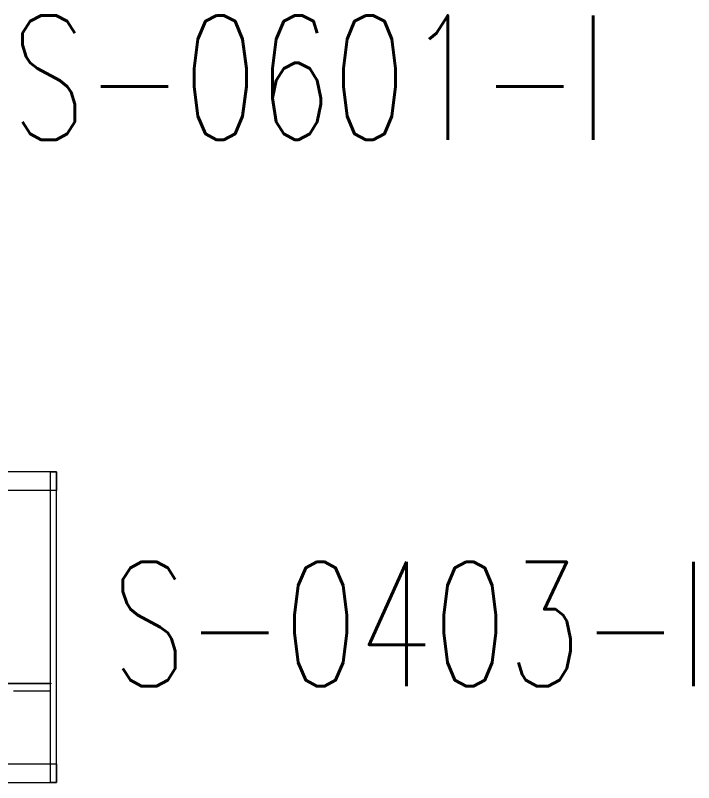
# Model space of a CAD drawing. Header units: inches. Extents: x -430764 to 256483, y 7374 to 217374.
# Drawn here: x -231926 to -226470, y 124028 to 130198 of the extents above; entities that cross this region are included whole.
import ezdxf
from ezdxf.enums import TextEntityAlignment as Align

# ---------------------------------------------------------------- set-up
doc = ezdxf.new("R2010")
doc.units = ezdxf.units.IN
doc.header["$MEASUREMENT"] = 0
doc.layers.add('CABLETRAYLAYOUT-EMBED 2_DWG$0$DwgTemplate', color=7, linetype='Continuous', lineweight=9)
doc.layers.add('Labels', color=7, linetype='Continuous', lineweight=5)
doc.styles.add('HZTXT', font='simplexs.shx', dxfattribs={"width": 0.7, "bigfont": 'hztxt.shx'})

msp = doc.modelspace()

# ---------------------------------------------------------------- linework, layer by layer
at = {"layer": 'CABLETRAYLAYOUT-EMBED 2_DWG$0$DwgTemplate', "color": 252, "linetype": 'Continuous'}
for p, q in [((-231594.8593, 126528.26392), (-238594.8593, 126528.26392)), ((-231642.8593, 126528.26392), (-231594.8593, 126528.26392)), ((-231642.8593, 124028.26392), (-231642.8593, 126528.26392)), ((-231594.8593, 126528.26392), (-231594.8593, 126378.26392)), ((-231594.8593, 124028.26392), (-231594.8593, 126528.26392)), ((-231594.8593, 126378.26392), (-233223.3593, 126378.26392)), ((-232014.8593, 124828.26392), (-231640.18062, 124828.26392)), ((-231640.18062, 124822.26392), (-232014.8593, 124822.26392)), ((-231640.18062, 124828.26392), (-231640.18062, 124822.26392)), ((-231939.8593, 124765.26392), (-231642.8593, 124765.26392)), ((-233694.8593, 124178.26392), (-231594.8593, 124178.26392)), ((-231594.8593, 124178.26392), (-231594.8593, 124028.26392)), ((-233694.8593, 124028.26392), (-231594.8593, 124028.26392)), ((-231594.8593, 124028.26392), (-231642.8593, 124028.26392))]:
    msp.add_line(p, q, dxfattribs=at)

# ---------------------------------------------------------------- texts
at = {"layer": 'Labels', "style": 'HZTXT', "width": 0.7}
for s, p in [('S-0601-I', (-229557.87184, 129698.23337)), ('S-0403-I', (-228750.48717, 125303.6366))]:
    msp.add_text(s, height=1000, dxfattribs=at).set_placement(p, align=Align.MIDDLE_CENTER)

doc.saveas('drawing.dxf')
